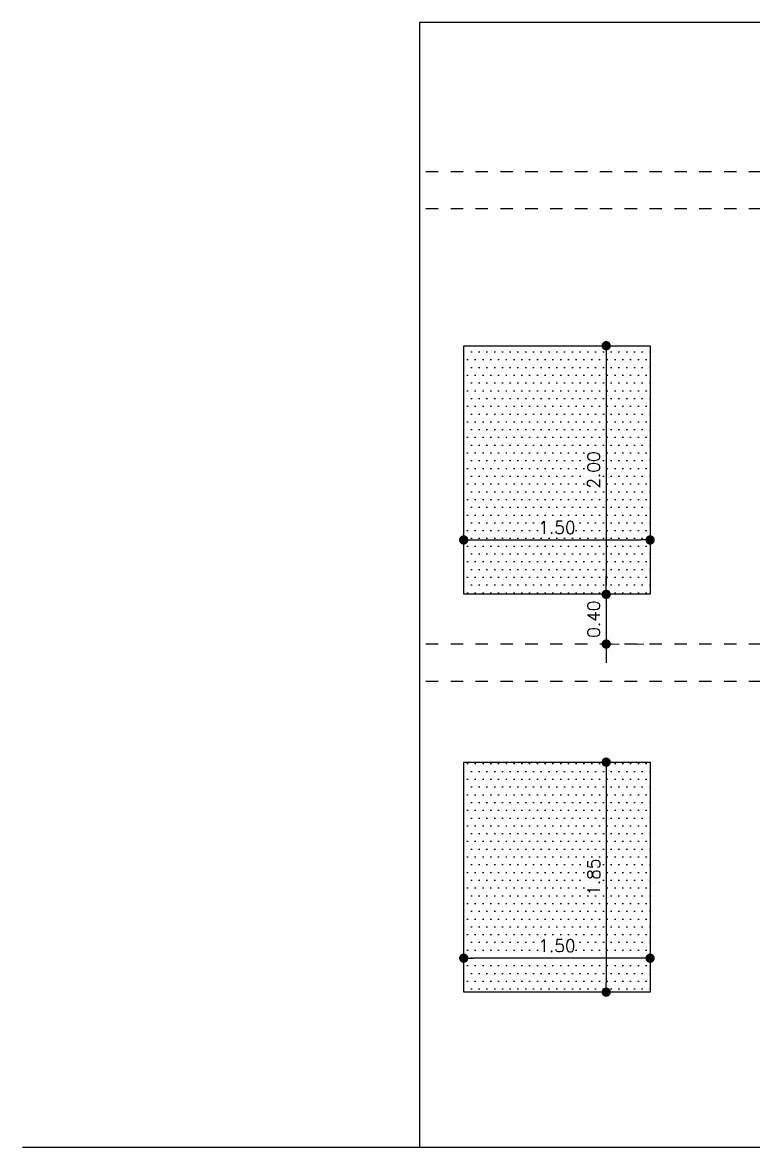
# Model space of a CAD drawing. Header units: metres. Extents: x 2217 to 2595, y -381 to -273.
# Drawn here: x 2337.98 to 2343.86, y -379.09 to -370.04 of the extents above; entities that cross this region are included whole.
import ezdxf

# ---------------------------------------------------------------- set-up
doc = ezdxf.new("R2010")
doc.units = ezdxf.units.M
doc.header["$LTSCALE"] = 0.5
doc.header["$MEASUREMENT"] = 0
doc.header["$PDMODE"] = 3
doc.header["$PDSIZE"] = -1
doc.linetypes.add('DOT2', pattern=[0.125, 0, -0.125])
doc.linetypes.add('HIDDEN', pattern=[0.375, 0.25, -0.125])
for name, color, linetype in [('A-EDM', 3, 'Continuous'), ('A-ELV', 3, 'Continuous'), ('A-HAT', 25, 'Continuous'), ('A-WIN', 132, 'Continuous')]:
    doc.layers.add(name, color=color, linetype=linetype)
doc.styles.add('ROMANS', font='romans.shx')
doc.dimstyles.new('dim50 new', dxfattribs={"dimscale": 50, "dimtxt": 0.002, "dimasz": 0.0015, "dimexe": 0.001, "dimexo": 0.001, "dimgap": 0.001, "dimtad": 1, "dimzin": 0, "dimdsep": 46, "dimtxsty": 'ROMANS', "dimblk": 'DOT', "dimcen": 0, "dimclrd": 5, "dimclre": 1, "dimclrt": 7, "dimadec": 0, "dimazin": 0, "dimtfac": 1, "dimtix": 1, "dimtmove": 2, "dimatfit": 3, "dimldrblk": 'DTICK', "dimfxl": 1, "dimtolj": 1, "dimtzin": 0, "dimlwe": 20, "dimarcsym": 0})

# ---------------------------------------------------------------- blocks, each defined once
blk = doc.blocks.new('_Dot')
at = {"color": 0, "linetype": 'ByBlock', "lineweight": -2}
blk.add_line((-0.5, 0), (-1, 0), dxfattribs=at)
at = {"color": 0, "linetype": 'ByBlock', "const_width": 0.5}
blk.add_lwpolyline([(-0.25, 0, 1), (0.25, 0, 1)], format="xyb", close=True, dxfattribs=at)
blk = doc.blocks.new('*D81')
at = {"layer": 'A-EDM', "color": 1, "linetype": 'DOT2', "lineweight": 20, "ltscale": 0.5, "transparency": 16777216}
for p, q in [((2342.9823, -372.6379), (2342.6288, -372.6379)), ((2342.9823, -374.6379), (2342.6288, -374.6379))]:
    blk.add_line(p, q, dxfattribs=at)
at = {"layer": 'A-EDM', "color": 5, "lineweight": -2, "ltscale": 0.5, "transparency": 16777216}
blk.add_line((2342.6788, -372.7129), (2342.6788, -374.5629), dxfattribs=at)
at = {"layer": 'DEFPOINTS', "color": 0, "ltscale": 0.5, "transparency": 16777216}
for p in [(2343.0323, -372.6379), (2342.6788, -374.6379), (2343.0323, -374.6379)]:
    blk.add_point(p, dxfattribs=at)
at = {"layer": 'A-EDM', "color": 5, "lineweight": -2, "ltscale": 0.5, "transparency": 16777216, "xscale": 0.075, "yscale": 0.075, "zscale": 0.075}
for p, rotation in [((2342.6788, -372.6379), 90), ((2342.6788, -374.6379), 270)]:
    blk.add_blockref('_Dot', p, dxfattribs=dict(at, rotation=rotation))
at = {"layer": 'A-EDM', "color": 7, "ltscale": 0.5, "transparency": 16777216, "insert": (2342.5788, -373.6379), "char_height": 0.1, "attachment_point": 5, "rotation": 90, "style": 'ROMANS'}
blk.add_mtext('\\A1;2.00', dxfattribs=at)
blk = doc.blocks.new('DTICK')
for p, q in [((0, 1.21), (0, -1.21)), ((-1.21, 0), (1.21, 0))]:
    blk.add_line(p, q)
at = {"color": 3}
blk.add_line((-0.63, -0.63), (0.63, 0.63), dxfattribs=at)
blk = doc.blocks.new('*D82')
at = {"layer": 'A-EDM', "color": 1, "linetype": 'DOT2', "lineweight": 20, "ltscale": 0.5, "transparency": 16777216}
for p, q in [((2341.5323, -374.5879), (2341.5323, -374.1506)), ((2343.0323, -374.5879), (2343.0323, -374.1506))]:
    blk.add_line(p, q, dxfattribs=at)
at = {"layer": 'A-EDM', "color": 5, "lineweight": -2, "ltscale": 0.5, "transparency": 16777216}
blk.add_line((2341.6073, -374.2006), (2342.9573, -374.2006), dxfattribs=at)
at = {"layer": 'DEFPOINTS', "color": 0, "ltscale": 0.5, "transparency": 16777216}
for p in [(2343.0323, -374.2006), (2341.5323, -374.6379), (2343.0323, -374.6379)]:
    blk.add_point(p, dxfattribs=at)
at = {"layer": 'A-EDM', "color": 5, "lineweight": -2, "ltscale": 0.5, "transparency": 16777216, "xscale": 0.075, "yscale": 0.075, "zscale": 0.075, "rotation": 180}
blk.add_blockref('_Dot', (2341.5323, -374.2006), dxfattribs=at)
at = {"layer": 'A-EDM', "color": 5, "lineweight": -2, "ltscale": 0.5, "transparency": 16777216, "xscale": 0.075, "yscale": 0.075, "zscale": 0.075}
blk.add_blockref('_Dot', (2343.0323, -374.2006), dxfattribs=at)
at = {"layer": 'A-EDM', "color": 7, "ltscale": 0.5, "transparency": 16777216, "insert": (2342.2823, -374.1006), "char_height": 0.1, "attachment_point": 5, "style": 'ROMANS'}
blk.add_mtext('\\A1;1.50', dxfattribs=at)
blk = doc.blocks.new('*D76')
at = {"layer": 'A-EDM', "color": 1, "linetype": 'DOT2', "lineweight": 20, "ltscale": 0.5, "transparency": 16777216}
for p, q in [((2342.9823, -375.9879), (2342.6288, -375.9879)), ((2342.9823, -377.8384), (2342.6288, -377.8384))]:
    blk.add_line(p, q, dxfattribs=at)
at = {"layer": 'A-EDM', "color": 5, "lineweight": -2, "ltscale": 0.5, "transparency": 16777216}
blk.add_line((2342.6788, -376.0629), (2342.6788, -377.7634), dxfattribs=at)
at = {"layer": 'DEFPOINTS', "color": 0, "ltscale": 0.5, "transparency": 16777216}
for p in [(2343.0323, -375.9879), (2342.6788, -377.8384), (2343.0323, -377.8384)]:
    blk.add_point(p, dxfattribs=at)
at = {"layer": 'A-EDM', "color": 5, "lineweight": -2, "ltscale": 0.5, "transparency": 16777216, "xscale": 0.075, "yscale": 0.075, "zscale": 0.075}
for p, rotation in [((2342.6788, -375.9879), 90), ((2342.6788, -377.8384), 270)]:
    blk.add_blockref('_Dot', p, dxfattribs=dict(at, rotation=rotation))
at = {"layer": 'A-EDM', "color": 7, "ltscale": 0.5, "transparency": 16777216, "insert": (2342.5788, -376.9131), "char_height": 0.1, "attachment_point": 5, "rotation": 90, "style": 'ROMANS'}
blk.add_mtext('\\A1;1.85', dxfattribs=at)
blk = doc.blocks.new('*D77')
at = {"layer": 'A-EDM', "color": 1, "linetype": 'DOT2', "lineweight": 20, "ltscale": 0.5, "transparency": 16777216}
for p, q in [((2341.5323, -377.7884), (2341.5323, -377.5149)), ((2343.0323, -377.7884), (2343.0323, -377.5149))]:
    blk.add_line(p, q, dxfattribs=at)
at = {"layer": 'A-EDM', "color": 5, "lineweight": -2, "ltscale": 0.5, "transparency": 16777216}
blk.add_line((2342.9573, -377.5649), (2341.6073, -377.5649), dxfattribs=at)
at = {"layer": 'DEFPOINTS', "color": 0, "ltscale": 0.5, "transparency": 16777216}
for p in [(2341.5323, -377.5649), (2341.5323, -377.8384), (2343.0323, -377.8384)]:
    blk.add_point(p, dxfattribs=at)
at = {"layer": 'A-EDM', "color": 5, "lineweight": -2, "ltscale": 0.5, "transparency": 16777216, "xscale": 0.075, "yscale": 0.075, "zscale": 0.075, "rotation": 180}
blk.add_blockref('_Dot', (2341.5323, -377.5649), dxfattribs=at)
at = {"layer": 'A-EDM', "color": 5, "lineweight": -2, "ltscale": 0.5, "transparency": 16777216, "xscale": 0.075, "yscale": 0.075, "zscale": 0.075}
blk.add_blockref('_Dot', (2343.0323, -377.5649), dxfattribs=at)
at = {"layer": 'A-EDM', "color": 7, "ltscale": 0.5, "transparency": 16777216, "insert": (2342.2823, -377.4649), "char_height": 0.1, "attachment_point": 5, "style": 'ROMANS'}
blk.add_mtext('\\A1;1.50', dxfattribs=at)
blk = doc.blocks.new('*D80')
at = {"layer": 'A-EDM', "color": 5, "lineweight": -2, "ltscale": 0.5, "transparency": 16777216}
for p, q in [((2342.6788, -374.5629), (2342.6788, -374.4879)), ((2342.6788, -374.6379), (2342.6788, -375.0379)), ((2342.6788, -375.1129), (2342.6788, -375.1879))]:
    blk.add_line(p, q, dxfattribs=at)
at = {"layer": 'A-EDM', "color": 1, "linetype": 'DOT2', "lineweight": 20, "ltscale": 0.5, "transparency": 16777216}
for p, q in [((2342.9823, -374.6379), (2342.6288, -374.6379)), ((2342.9823, -375.0379), (2342.6288, -375.0379))]:
    blk.add_line(p, q, dxfattribs=at)
at = {"layer": 'DEFPOINTS', "color": 0, "ltscale": 0.5, "transparency": 16777216}
for p in [(2343.0323, -374.6379), (2342.6788, -375.0379), (2343.0323, -375.0379)]:
    blk.add_point(p, dxfattribs=at)
at = {"layer": 'A-EDM', "color": 5, "lineweight": -2, "ltscale": 0.5, "transparency": 16777216, "xscale": 0.075, "yscale": 0.075, "zscale": 0.075}
for p, rotation in [((2342.6788, -374.6379), 270), ((2342.6788, -375.0379), 90)]:
    blk.add_blockref('_Dot', p, dxfattribs=dict(at, rotation=rotation))
at = {"layer": 'A-EDM', "color": 7, "ltscale": 0.5, "transparency": 16777216, "insert": (2342.5788, -374.8379), "char_height": 0.1, "attachment_point": 5, "rotation": 90, "style": 'ROMANS'}
blk.add_mtext('\\A1;0.40', dxfattribs=at)

msp = doc.modelspace()

# ---------------------------------------------------------------- hatches: boundary and pattern name
at = {"layer": 'A-WIN', "ltscale": 0.5}
h = msp.add_hatch(dxfattribs=at)
h.set_pattern_fill('DOTS', color=256)
h.paths.add_polyline_path([(2343.0323, -372.6379), (2341.5323, -372.6379), (2341.5323, -374.6379), (2343.0323, -374.6379)])
h = msp.add_hatch(dxfattribs=at)
h.set_pattern_fill('DOTS', color=256)
h.paths.add_polyline_path([(2343.0323, -375.9879), (2341.5323, -375.9879), (2341.5323, -377.8384), (2343.0323, -377.8384)])

# ---------------------------------------------------------------- linework, layer by layer
at = {"layer": 'A-ELV', "ltscale": 0.5}
for p, q in [((2341.1773, -370.0379), (2341.1773, -379.0879)), ((2371.3273, -370.0379), (2341.1773, -370.0379)), ((2374.221, -379.0879), (2337.9811, -379.0879))]:
    msp.add_line(p, q, dxfattribs=at)
at = {"layer": 'A-HAT', "linetype": 'HIDDEN', "ltscale": 0.5}
for p, q in [((2371.3273, -371.2379), (2341.1773, -371.2379)), ((2371.3273, -371.5379), (2341.1773, -371.5379)), ((2371.3273, -375.0379), (2341.1773, -375.0379)), ((2371.3273, -375.3379), (2341.1773, -375.3379))]:
    msp.add_line(p, q, dxfattribs=at)
at = {"layer": 'A-WIN', "ltscale": 0.5}
for points in [[(2343.0323, -374.6379), (2341.5323, -374.6379), (2341.5323, -372.6379), (2343.0323, -372.6379)], [(2343.0323, -377.8384), (2341.5323, -377.8384), (2341.5323, -375.9879), (2343.0323, -375.9879)]]:
    msp.add_lwpolyline(points, close=True, dxfattribs=at)

# ---------------------------------------------------------------- dimensions: what is measured, and where the dimension line sits
at = {"layer": 'A-EDM', "ltscale": 0.5}
for base, p1, p2, angle, picture, middle in [((2342.6788, -374.6379), (2343.0323, -372.6379), (2343.0323, -374.6379), 90, '*D81', (2342.5788, -373.6379)), ((2343.0323, -374.2006), (2341.5323, -374.6379), (2343.0323, -374.6379), 180, '*D82', (2342.2823, -374.1006)), ((2342.6788, -375.0379), (2343.0323, -374.6379), (2343.0323, -375.0379), 90, '*D80', (2342.5788, -374.8379)), ((2342.6788, -377.8384), (2343.0323, -375.9879), (2343.0323, -377.8384), 90, '*D76', (2342.5788, -376.9131)), ((2341.5323, -377.5649), (2343.0323, -377.8384), (2341.5323, -377.8384), 180, '*D77', (2342.2823, -377.4649))]:
    dim = msp.add_linear_dim(base=base, p1=p1, p2=p2, angle=angle, dimstyle='dim50 new', dxfattribs=at)
    dim.commit()
    dim.dimension.update_dxf_attribs({"geometry": picture, "text_midpoint": middle})

doc.saveas('drawing.dxf')
